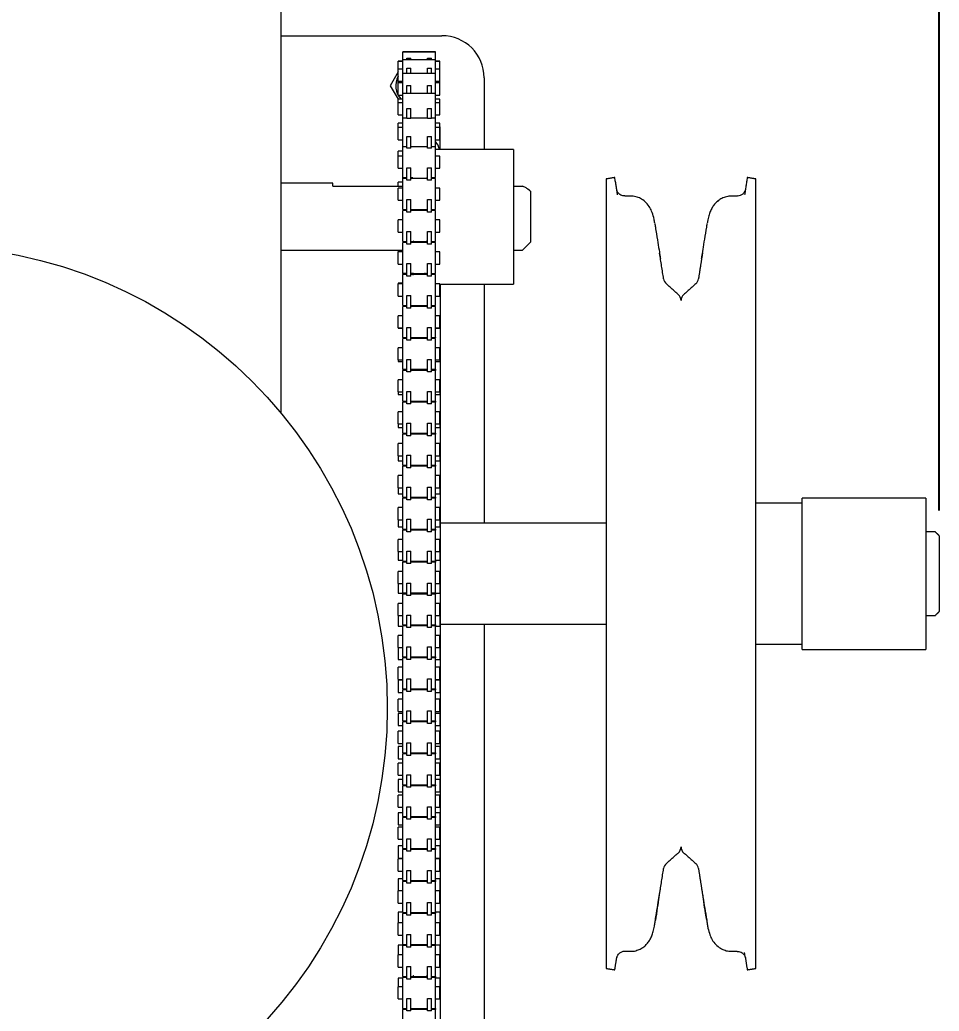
# Model space of a CAD drawing. Header units: inches. Extents: x 0.5 to 23.9, y 7.6 to 18.3.
# Drawn here: x 8.048 to 10.327, y 10.667 to 13.124 of the extents above; entities that cross this region are included whole.
import ezdxf

# ---------------------------------------------------------------- set-up
doc = ezdxf.new("R2010")
doc.units = ezdxf.units.IN
doc.header["$MEASUREMENT"] = 0
doc.header["$PDSIZE"] = -1
doc.layers.add('DIM', color=1, linetype='Continuous')
doc.styles.add('SLDTEXTSTYLE0', font='ARIAL.TTF', dxfattribs={"width": 0.7})
doc.dimstyles.new('SLDDIMSTYLE0', dxfattribs={"dimtxt": 0.15, "dimasz": 0.15, "dimexe": 0, "dimexo": 0.0625, "dimgap": 0.0375, "dimtad": 0, "dimtih": 1, "dimtoh": 1, "dimdec": 3, "dimlfac": 3, "dimrnd": 1e-09, "dimzin": 12, "dimdsep": 46, "dimtxsty": 'SLDTEXTSTYLE0', "dimsah": 1, "dimcen": 0.09, "dimadec": 0, "dimazin": 0, "dimtfac": 1, "dimtdec": 3, "dimtofl": 0, "dimtmove": 0, "dimatfit": 3, "dimfxl": 0, "dimtolj": 1, "dimtzin": 12, "dimarcsym": 0})

# ---------------------------------------------------------------- blocks, each defined once
blk = doc.blocks.new('*D9')
at = {"layer": 'DEFPOINTS', "color": 0}
for p in [(4.5999, 17.949), (4.5999, 17.074), (10.3271, 11.8457)]:
    blk.add_point(p, dxfattribs=at)
at = {"layer": 'DIM', "color": 0, "lineweight": -2}
for p, q in [((4.5999, 17.1365), (4.5999, 17.949)), ((4.7499, 17.949), (7.0151, 17.949)), ((10.1771, 17.949), (7.9119, 17.949)), ((10.3271, 11.9082), (10.3271, 17.949))]:
    blk.add_line(p, q, dxfattribs=at)
at = {"layer": 'DIM', "color": 0}
for points in [[(4.7499, 17.974), (4.7499, 17.924), (4.5999, 17.949)], [(10.1771, 17.974), (10.1771, 17.924), (10.3271, 17.949)]]:
    blk.add_solid(points, dxfattribs=at)
at = {"layer": 'DIM', "color": 0, "insert": (7.4635, 18.1529), "char_height": 0.15, "attachment_point": 2, "style": 'SLDTEXTSTYLE0'}
blk.add_mtext('\\A1;17 3/16\\PSIDE ROOM', dxfattribs=at)

msp = doc.modelspace()

# ---------------------------------------------------------------- linework, layer by layer
at = {"color": 7, "linetype": 'Continuous', "lineweight": 15}
for p, q in [((8.695325, 12.149501), (8.695325, 13.197777)), ((8.695325, 13.084983), (9.094202, 13.084983)), ((8.986158, 13.020607), (8.986158, 13.021981)), ((8.996991, 13.043857), (8.996991, 13.045231)), ((8.996991, 13.025508), (8.996991, 13.043857)), ((8.996991, 12.99044), (8.996991, 13.025508)), ((9.006992, 13.02942), (9.016991, 13.02942)), ((9.006992, 13.025508), (9.006992, 13.02942)), ((9.016991, 13.025508), (9.016991, 13.02942)), ((9.058658, 13.02942), (9.068658, 13.02942)), ((9.058658, 13.025508), (9.058658, 13.02942)), ((9.068658, 13.025508), (9.068658, 13.02942)), ((9.078658, 13.043857), (9.078658, 13.045231)), ((9.078658, 13.025508), (9.078658, 13.043857)), ((9.078658, 12.99044), (9.078658, 13.025508)), ((9.089492, 13.020607), (9.089492, 13.021981)), ((8.986158, 13.002258), (8.986158, 13.020607)), ((8.986158, 12.972091), (8.986158, 13.002258)), ((9.006992, 13.004133), (9.016991, 13.004133)), ((9.006992, 12.990114), (9.006992, 13.004133)), ((9.016991, 12.990114), (9.016991, 13.004133)), ((9.058658, 13.004133), (9.068658, 13.004133)), ((9.058658, 12.990114), (9.058658, 13.004133)), ((9.068658, 12.990114), (9.068658, 13.004133)), ((9.089492, 13.002258), (9.089492, 13.020607)), ((9.089492, 12.972091), (9.089492, 13.002258)), ((8.986158, 12.994995), (8.966358, 12.960699)), ((8.986158, 12.967778), (8.986158, 12.972091)), ((8.996991, 12.942002), (8.996991, 12.991028)), ((9.078658, 12.942002), (9.078658, 12.991028)), ((9.089492, 12.967778), (9.089492, 12.972091)), ((9.199186, 12.980731), (9.199186, 12.80291)), ((8.966358, 12.960699), (8.98541, 12.927699)), ((8.986158, 12.937611), (8.986158, 12.967778)), ((9.006992, 12.961936), (9.016991, 12.961936)), ((9.006992, 12.942002), (9.006992, 12.961936)), ((9.016991, 12.942002), (9.016991, 12.961936)), ((9.058658, 12.961936), (9.068658, 12.961936)), ((9.058658, 12.942002), (9.058658, 12.961936)), ((9.068658, 12.942002), (9.068658, 12.961936)), ((9.089492, 12.937611), (9.089492, 12.967778)), ((8.986158, 12.918752), (8.986158, 12.92751)), ((8.996991, 12.880684), (8.996991, 12.942002)), ((9.078658, 12.880684), (9.078658, 12.942002)), ((9.089492, 12.918752), (9.089492, 12.92751)), ((8.986158, 12.888585), (8.986158, 12.918752)), ((9.006992, 12.904767), (9.016991, 12.904767)), ((9.006992, 12.879835), (9.006992, 12.904767)), ((9.016991, 12.879835), (9.016991, 12.904767)), ((9.058658, 12.904767), (9.068658, 12.904767)), ((9.058658, 12.879835), (9.058658, 12.904767)), ((9.068658, 12.879835), (9.068658, 12.904767)), ((9.089492, 12.888585), (9.089492, 12.918752)), ((8.996991, 12.809892), (8.996991, 12.880684)), ((9.016991, 12.879835), (9.006992, 12.879835)), ((9.068658, 12.879835), (9.058658, 12.879835)), ((9.078658, 12.809892), (9.078658, 12.880684)), ((8.986158, 12.857434), (8.986158, 12.867986)), ((8.986158, 12.827267), (8.986158, 12.857434)), ((9.089492, 12.857434), (9.089492, 12.867986)), ((9.089492, 12.827267), (9.089492, 12.857434)), ((9.089736, 12.80291), (9.089736, 12.859033)), ((9.006992, 12.835256), (9.016991, 12.835256)), ((9.006992, 12.806472), (9.006992, 12.835256)), ((9.016991, 12.806472), (9.016991, 12.835256)), ((9.058658, 12.835256), (9.068658, 12.835256)), ((9.058658, 12.806472), (9.058658, 12.835256)), ((9.068658, 12.806472), (9.068658, 12.835256)), ((8.996991, 12.733225), (8.996991, 12.809892)), ((9.016991, 12.806472), (9.006992, 12.806472)), ((9.068658, 12.806472), (9.058658, 12.806472)), ((9.078658, 12.733225), (9.078658, 12.809892)), ((9.271991, 12.80291), (9.271991, 12.469577)), ((8.986158, 12.786642), (8.986158, 12.798504)), ((8.986158, 12.756475), (8.986158, 12.786642)), ((9.089492, 12.756475), (9.089492, 12.786642)), ((9.006992, 12.757807), (9.016991, 12.757807)), ((9.006992, 12.72673), (9.006992, 12.757807)), ((9.016991, 12.72673), (9.016991, 12.757807)), ((9.058658, 12.757807), (9.068658, 12.757807)), ((9.058658, 12.72673), (9.058658, 12.757807)), ((9.068658, 12.72673), (9.068658, 12.757807)), ((8.996991, 12.730709), (8.996991, 12.733225)), ((8.996991, 12.654042), (8.996991, 12.730709)), ((9.016991, 12.72673), (9.006992, 12.72673)), ((9.068658, 12.72673), (9.058658, 12.72673)), ((9.078658, 12.654042), (9.078658, 12.730709)), ((9.501502, 12.729977), (9.501502, 10.83635)), ((9.872636, 10.773422), (9.872636, 12.729977)), ((8.823658, 12.711738), (8.823658, 12.71941)), ((8.823658, 12.711738), (8.996991, 12.711738)), ((8.986158, 12.711738), (8.986158, 12.722257)), ((8.986158, 12.677292), (8.986158, 12.707459)), ((9.089492, 12.677292), (9.089492, 12.707459)), ((9.271991, 12.711738), (9.293658, 12.711738)), ((9.006992, 12.678624), (9.016991, 12.678624)), ((9.006992, 12.647547), (9.006992, 12.678624)), ((9.016991, 12.647547), (9.016991, 12.678624)), ((9.058658, 12.678624), (9.068658, 12.678624)), ((9.058658, 12.647547), (9.058658, 12.678624)), ((9.068658, 12.647547), (9.068658, 12.678624)), ((9.313658, 12.69941), (9.313658, 12.649899)), ((8.986158, 12.59811), (8.986158, 12.628276)), ((8.996991, 12.57486), (8.996991, 12.651526)), ((9.016991, 12.647547), (9.006992, 12.647547)), ((9.068658, 12.647547), (9.058658, 12.647547)), ((9.078658, 12.57486), (9.078658, 12.651526)), ((9.089492, 12.59811), (9.089492, 12.628276)), ((9.313658, 12.649899), (9.313658, 12.573077)), ((9.006992, 12.599442), (9.016991, 12.599442)), ((9.006992, 12.568365), (9.006992, 12.599442)), ((9.016991, 12.568365), (9.016991, 12.599442)), ((9.058658, 12.599442), (9.068658, 12.599442)), ((9.058658, 12.568365), (9.058658, 12.599442)), ((9.068658, 12.568365), (9.068658, 12.599442)), ((8.996991, 12.495677), (8.996991, 12.572344)), ((9.016991, 12.568365), (9.006992, 12.568365)), ((9.021908, 12.57486), (9.021908, 12.572344)), ((9.068658, 12.568365), (9.058658, 12.568365)), ((9.078658, 12.495677), (9.078658, 12.572344)), ((8.986158, 12.553077), (8.986158, 12.549094)), ((8.986158, 12.518927), (8.986158, 12.549094)), ((9.089492, 12.518927), (9.089492, 12.549094)), ((9.006992, 12.520259), (9.016991, 12.520259)), ((9.006992, 12.489182), (9.006992, 12.520259)), ((9.016991, 12.489182), (9.016991, 12.520259)), ((9.058658, 12.520259), (9.068658, 12.520259)), ((9.058658, 12.489182), (9.058658, 12.520259)), ((9.068658, 12.489182), (9.068658, 12.520259)), ((8.996991, 12.495296), (8.996991, 12.493161)), ((8.996991, 12.416494), (8.996991, 12.493161)), ((9.016991, 12.489182), (9.006992, 12.489182)), ((9.021908, 12.495296), (9.021908, 12.491203)), ((9.068658, 12.489182), (9.058658, 12.489182)), ((9.078658, 12.416494), (9.078658, 12.493161)), ((8.986158, 12.472046), (8.986158, 12.469911)), ((8.986158, 12.439744), (8.986158, 12.469911)), ((9.089492, 12.439744), (9.089492, 12.469911)), ((9.089736, 12.469577), (9.089736, 10.594699)), ((9.199186, 12.469577), (9.199186, 11.876533)), ((9.006992, 12.441077), (9.016991, 12.441077)), ((9.006992, 12.409999), (9.006992, 12.441077)), ((9.016991, 12.409999), (9.016991, 12.441077)), ((9.058658, 12.441077), (9.068658, 12.441077)), ((9.058658, 12.409999), (9.058658, 12.441077)), ((9.068658, 12.409999), (9.068658, 12.441077)), ((8.996991, 12.337312), (8.996991, 12.413978)), ((9.016991, 12.409999), (9.006992, 12.409999)), ((9.021908, 12.416494), (9.021908, 12.413978)), ((9.068658, 12.409999), (9.058658, 12.409999)), ((9.078658, 12.337312), (9.078658, 12.413978)), ((8.986158, 12.360562), (8.986158, 12.390728)), ((9.089492, 12.360562), (9.089492, 12.390728)), ((8.986158, 12.360562), (8.986158, 12.359832)), ((9.006992, 12.361894), (9.016991, 12.361894)), ((9.006992, 12.330817), (9.006992, 12.361894)), ((9.016991, 12.330817), (9.016991, 12.361894)), ((9.058658, 12.361894), (9.068658, 12.361894)), ((9.058658, 12.330817), (9.058658, 12.361894)), ((9.068658, 12.330817), (9.068658, 12.361894)), ((9.089492, 12.360562), (9.089492, 12.359832)), ((8.996991, 12.337312), (8.996991, 12.336582)), ((8.996991, 12.258129), (8.996991, 12.334796)), ((9.021908, 12.336582), (9.021908, 12.334796)), ((9.078658, 12.337312), (9.078658, 12.336582)), ((9.078658, 12.258129), (9.078658, 12.334796)), ((8.986158, 12.281379), (8.986158, 12.311546)), ((9.016991, 12.330817), (9.006992, 12.330817)), ((9.068658, 12.330817), (9.058658, 12.330817)), ((9.089492, 12.281379), (9.089492, 12.311546)), ((8.986158, 12.281379), (8.986158, 12.277784)), ((9.006992, 12.282711), (9.016991, 12.282711)), ((9.006992, 12.251634), (9.006992, 12.282711)), ((9.016991, 12.251634), (9.016991, 12.282711)), ((9.058658, 12.282711), (9.068658, 12.282711)), ((9.058658, 12.251634), (9.058658, 12.282711)), ((9.068658, 12.251634), (9.068658, 12.282711)), ((9.089492, 12.281379), (9.089492, 12.277784)), ((8.996991, 12.258129), (8.996991, 12.255613)), ((8.996991, 12.178946), (8.996991, 12.255613)), ((9.016991, 12.251634), (9.006992, 12.251634)), ((9.068658, 12.251634), (9.058658, 12.251634)), ((9.078658, 12.258129), (9.078658, 12.255613)), ((9.078658, 12.178946), (9.078658, 12.255613)), ((8.986158, 12.202197), (8.986158, 12.232363)), ((9.089492, 12.202197), (9.089492, 12.232363)), ((8.986158, 12.202197), (8.986158, 12.195736)), ((9.006992, 12.203529), (9.016991, 12.203529)), ((9.006992, 12.172452), (9.006992, 12.203529)), ((9.016991, 12.172452), (9.016991, 12.203529)), ((9.058658, 12.203529), (9.068658, 12.203529)), ((9.058658, 12.172452), (9.058658, 12.203529)), ((9.068658, 12.172452), (9.068658, 12.203529)), ((9.089492, 12.202197), (9.089492, 12.195736)), ((8.996991, 12.178946), (8.996991, 12.176431)), ((8.996991, 12.099764), (8.996991, 12.176431)), ((9.016991, 12.172452), (9.006992, 12.172452)), ((9.068658, 12.172452), (9.058658, 12.172452)), ((9.078658, 12.178946), (9.078658, 12.176431)), ((9.078658, 12.099764), (9.078658, 12.176431)), ((8.986158, 12.123014), (8.986158, 12.15318)), ((9.089492, 12.123014), (9.089492, 12.15318)), ((8.986158, 12.123014), (8.986158, 12.113688)), ((9.006992, 12.124346), (9.016991, 12.124346)), ((9.006992, 12.093269), (9.006992, 12.124346)), ((9.016991, 12.093269), (9.016991, 12.124346)), ((9.058658, 12.124346), (9.068658, 12.124346)), ((9.058658, 12.093269), (9.058658, 12.124346)), ((9.068658, 12.093269), (9.068658, 12.124346)), ((9.089492, 12.123014), (9.089492, 12.113688)), ((8.996991, 12.099764), (8.996991, 12.097248)), ((8.996991, 12.020581), (8.996991, 12.097248)), ((9.016991, 12.093269), (9.006992, 12.093269)), ((9.068658, 12.093269), (9.058658, 12.093269)), ((9.078658, 12.099764), (9.078658, 12.097248)), ((9.078658, 12.020581), (9.078658, 12.097248)), ((8.986158, 12.043831), (8.986158, 12.073998)), ((9.089492, 12.043831), (9.089492, 12.073998)), ((8.986158, 12.043831), (8.986158, 12.031641)), ((9.006992, 12.045163), (9.016991, 12.045163)), ((9.006992, 12.014086), (9.006992, 12.045163)), ((9.016991, 12.014086), (9.016991, 12.045163)), ((9.058658, 12.045163), (9.068658, 12.045163)), ((9.058658, 12.014086), (9.058658, 12.045163)), ((9.068658, 12.014086), (9.068658, 12.045163)), ((9.089492, 12.043831), (9.089492, 12.031641)), ((8.996991, 12.020581), (8.996991, 12.018065)), ((8.996991, 11.941399), (8.996991, 12.018065)), ((9.016991, 12.014086), (9.006992, 12.014086)), ((9.068658, 12.014086), (9.058658, 12.014086)), ((9.078658, 12.020581), (9.078658, 12.018065)), ((9.078658, 11.941399), (9.078658, 12.018065)), ((8.986158, 11.964649), (8.986158, 11.994815)), ((9.089492, 11.964649), (9.089492, 11.994815)), ((8.986158, 11.964649), (8.986158, 11.949593)), ((9.006992, 11.965981), (9.016991, 11.965981)), ((9.006992, 11.934904), (9.006992, 11.965981)), ((9.016991, 11.934904), (9.016991, 11.965981)), ((9.058658, 11.965981), (9.068658, 11.965981)), ((9.058658, 11.934904), (9.058658, 11.965981)), ((9.068658, 11.934904), (9.068658, 11.965981)), ((9.089492, 11.964649), (9.089492, 11.949593)), ((8.996991, 11.941399), (8.996991, 11.938883)), ((9.078658, 11.941399), (9.078658, 11.938883)), ((8.986158, 11.885466), (8.986158, 11.915633)), ((8.996991, 11.862216), (8.996991, 11.938883)), ((9.016991, 11.934904), (9.006992, 11.934904)), ((9.068658, 11.934904), (9.058658, 11.934904)), ((9.078658, 11.862216), (9.078658, 11.938883)), ((9.089492, 11.885466), (9.089492, 11.915633)), ((9.987736, 11.564199), (9.987736, 11.939199)), ((10.293735, 11.939199), (10.293735, 11.564199)), ((8.986158, 11.885466), (8.986158, 11.867545)), ((9.006992, 11.886798), (9.016991, 11.886798)), ((9.006992, 11.855721), (9.006992, 11.886798)), ((9.016991, 11.855721), (9.016991, 11.886798)), ((9.058658, 11.886798), (9.068658, 11.886798)), ((9.058658, 11.855721), (9.058658, 11.886798)), ((9.068658, 11.855721), (9.068658, 11.886798)), ((9.089492, 11.885466), (9.089492, 11.867545)), ((8.996991, 11.862216), (8.996991, 11.8597)), ((8.996991, 11.783033), (8.996991, 11.8597)), ((9.016991, 11.855721), (9.006992, 11.855721)), ((9.068658, 11.855721), (9.058658, 11.855721)), ((9.078658, 11.862216), (9.078658, 11.8597)), ((9.078658, 11.783033), (9.078658, 11.8597)), ((10.327069, 11.845699), (10.327069, 11.657699)), ((8.986158, 11.806283), (8.986158, 11.83645)), ((9.089492, 11.806283), (9.089492, 11.83645)), ((8.986158, 11.806283), (8.986158, 11.785497)), ((9.006992, 11.807616), (9.016991, 11.807616)), ((9.006992, 11.776538), (9.006992, 11.807616)), ((9.016991, 11.776538), (9.016991, 11.807616)), ((9.058658, 11.807616), (9.068658, 11.807616)), ((9.058658, 11.776538), (9.058658, 11.807616)), ((9.068658, 11.776538), (9.068658, 11.807616)), ((9.089492, 11.806283), (9.089492, 11.785497)), ((8.996991, 11.783033), (8.996991, 11.780517)), ((8.996991, 11.703851), (8.996991, 11.780517)), ((9.016991, 11.776538), (9.006992, 11.776538)), ((9.068658, 11.776538), (9.058658, 11.776538)), ((9.078658, 11.783033), (9.078658, 11.780517)), ((9.078658, 11.703851), (9.078658, 11.780517)), ((8.986158, 11.727101), (8.986158, 11.757267)), ((9.089492, 11.727101), (9.089492, 11.757267)), ((8.986158, 11.727101), (8.986158, 11.703449)), ((9.006992, 11.728433), (9.016991, 11.728433)), ((9.006992, 11.697356), (9.006992, 11.728433)), ((9.016991, 11.697356), (9.016991, 11.728433)), ((9.058658, 11.728433), (9.068658, 11.728433)), ((9.058658, 11.697356), (9.058658, 11.728433)), ((9.068658, 11.697356), (9.068658, 11.728433)), ((9.089492, 11.727101), (9.089492, 11.703449)), ((8.996991, 11.703449), (8.996991, 11.701335)), ((8.996991, 11.624668), (8.996991, 11.701335)), ((9.016991, 11.697356), (9.006992, 11.697356)), ((9.068658, 11.697356), (9.058658, 11.697356)), ((9.078658, 11.703449), (9.078658, 11.701335)), ((9.078658, 11.624668), (9.078658, 11.701335)), ((8.986158, 11.647918), (8.986158, 11.678085)), ((9.089492, 11.647918), (9.089492, 11.678085)), ((8.986158, 11.647918), (8.986158, 11.641204)), ((9.006992, 11.64925), (9.016991, 11.64925)), ((9.006992, 11.618173), (9.006992, 11.64925)), ((9.016991, 11.618173), (9.016991, 11.64925)), ((9.058658, 11.64925), (9.068658, 11.64925)), ((9.058658, 11.618173), (9.058658, 11.64925)), ((9.068658, 11.618173), (9.068658, 11.64925)), ((9.089492, 11.647918), (9.089492, 11.641204)), ((8.986158, 11.641204), (8.986158, 11.621402)), ((8.996991, 11.624668), (8.996991, 11.622152)), ((8.996991, 11.545485), (8.996991, 11.622152)), ((9.078658, 11.624668), (9.078658, 11.622152)), ((9.078658, 11.545485), (9.078658, 11.622152)), ((9.089492, 11.641204), (9.089492, 11.621402)), ((9.199186, 11.626866), (9.199186, 10.594699)), ((8.986158, 11.568735), (8.986158, 11.598902)), ((9.016991, 11.618173), (9.006992, 11.618173)), ((9.068658, 11.618173), (9.058658, 11.618173)), ((9.089492, 11.568735), (9.089492, 11.598902)), ((8.986158, 11.568735), (8.986158, 11.559156)), ((8.986158, 11.559156), (8.986158, 11.539354)), ((9.006992, 11.570068), (9.016991, 11.570068)), ((9.006992, 11.53899), (9.006992, 11.570068)), ((9.016991, 11.53899), (9.016991, 11.570068)), ((9.058658, 11.570068), (9.068658, 11.570068)), ((9.058658, 11.53899), (9.058658, 11.570068)), ((9.068658, 11.53899), (9.068658, 11.570068)), ((9.089492, 11.568735), (9.089492, 11.559156)), ((9.089492, 11.559156), (9.089492, 11.539354)), ((8.996991, 11.545485), (8.996991, 11.54297)), ((8.996991, 11.466303), (8.996991, 11.54297)), ((9.016991, 11.53899), (9.006992, 11.53899)), ((9.068658, 11.53899), (9.058658, 11.53899)), ((9.078658, 11.545485), (9.078658, 11.54297)), ((9.078658, 11.466303), (9.078658, 11.54297)), ((8.986158, 11.489553), (8.986158, 11.519719)), ((9.089492, 11.489553), (9.089492, 11.519719)), ((8.986158, 11.487473), (8.986158, 11.477109)), ((8.986158, 11.477109), (8.986158, 11.457306)), ((9.006992, 11.490885), (9.016991, 11.490885)), ((9.006992, 11.459808), (9.006992, 11.490885)), ((9.016991, 11.459808), (9.016991, 11.490885)), ((9.058658, 11.490885), (9.068658, 11.490885)), ((9.058658, 11.459808), (9.058658, 11.490885)), ((9.068658, 11.459808), (9.068658, 11.490885)), ((9.089492, 11.487473), (9.089492, 11.477109)), ((9.089492, 11.477109), (9.089492, 11.457306)), ((8.996991, 11.466303), (8.996991, 11.463787)), ((8.996991, 11.38712), (8.996991, 11.463787)), ((9.016991, 11.459808), (9.006992, 11.459808)), ((9.068658, 11.459808), (9.058658, 11.459808)), ((9.078658, 11.466303), (9.078658, 11.463787)), ((9.078658, 11.38712), (9.078658, 11.463787)), ((8.986158, 11.41037), (8.986158, 11.440537)), ((9.089492, 11.41037), (9.089492, 11.440537)), ((8.986158, 11.405425), (8.986158, 11.395061)), ((9.006992, 11.411702), (9.016991, 11.411702)), ((9.006992, 11.380625), (9.006992, 11.411702)), ((9.016991, 11.380625), (9.016991, 11.411702)), ((9.058658, 11.411702), (9.068658, 11.411702)), ((9.058658, 11.380625), (9.058658, 11.411702)), ((9.068658, 11.380625), (9.068658, 11.411702)), ((9.089492, 11.405425), (9.089492, 11.395061)), ((8.986158, 11.395061), (8.986158, 11.375258)), ((8.996991, 11.38712), (8.996991, 11.384604)), ((8.996991, 11.307938), (8.996991, 11.384604)), ((9.016991, 11.380625), (9.006992, 11.380625)), ((9.068658, 11.380625), (9.058658, 11.380625)), ((9.078658, 11.38712), (9.078658, 11.384604)), ((9.078658, 11.307938), (9.078658, 11.384604)), ((9.089492, 11.395061), (9.089492, 11.375258)), ((8.986158, 11.331187), (8.986158, 11.361354)), ((9.089492, 11.331187), (9.089492, 11.361354)), ((9.006992, 11.33252), (9.016991, 11.33252)), ((9.006992, 11.301443), (9.006992, 11.33252)), ((9.016991, 11.301443), (9.016991, 11.33252)), ((9.058658, 11.33252), (9.068658, 11.33252)), ((9.058658, 11.301443), (9.058658, 11.33252)), ((9.068658, 11.301443), (9.068658, 11.33252)), ((8.986158, 11.323377), (8.986158, 11.313013)), ((8.986158, 11.313013), (8.986158, 11.29321)), ((8.996991, 11.307938), (8.996991, 11.305422)), ((8.996991, 11.228755), (8.996991, 11.305422)), ((9.016991, 11.301443), (9.006992, 11.301443)), ((9.068658, 11.301443), (9.058658, 11.301443)), ((9.078658, 11.307938), (9.078658, 11.305422)), ((9.078658, 11.228755), (9.078658, 11.305422)), ((9.089492, 11.323377), (9.089492, 11.313013)), ((9.089492, 11.313013), (9.089492, 11.29321)), ((8.986158, 11.252005), (8.986158, 11.282171)), ((9.089492, 11.252005), (9.089492, 11.282171)), ((9.006992, 11.253337), (9.016991, 11.253337)), ((9.006992, 11.22226), (9.006992, 11.253337)), ((9.016991, 11.22226), (9.016991, 11.253337)), ((9.058658, 11.253337), (9.068658, 11.253337)), ((9.058658, 11.22226), (9.058658, 11.253337)), ((9.068658, 11.22226), (9.068658, 11.253337)), ((8.986158, 11.241329), (8.986158, 11.230965)), ((8.986158, 11.230965), (8.986158, 11.211163)), ((8.996991, 11.228755), (8.996991, 11.226239)), ((9.078658, 11.228755), (9.078658, 11.226239)), ((9.089492, 11.241329), (9.089492, 11.230965)), ((9.089492, 11.230965), (9.089492, 11.211163)), ((8.996991, 11.149572), (8.996991, 11.226239)), ((9.016991, 11.22226), (9.006992, 11.22226)), ((9.068658, 11.22226), (9.058658, 11.22226)), ((9.078658, 11.149572), (9.078658, 11.226239)), ((8.986158, 11.172822), (8.986158, 11.202989)), ((9.089492, 11.172822), (9.089492, 11.202989)), ((8.986158, 11.159282), (8.986158, 11.148918)), ((9.006992, 11.174154), (9.016991, 11.174154)), ((9.006992, 11.143077), (9.006992, 11.174154)), ((9.016991, 11.143077), (9.016991, 11.174154)), ((9.058658, 11.174154), (9.068658, 11.174154)), ((9.058658, 11.143077), (9.058658, 11.174154)), ((9.068658, 11.143077), (9.068658, 11.174154)), ((9.089492, 11.159282), (9.089492, 11.148918)), ((8.986158, 11.148918), (8.986158, 11.129115)), ((8.996991, 11.149572), (8.996991, 11.147056)), ((8.996991, 11.07039), (8.996991, 11.147056)), ((9.016991, 11.143077), (9.006992, 11.143077)), ((9.068658, 11.143077), (9.058658, 11.143077)), ((9.078658, 11.149572), (9.078658, 11.147056)), ((9.078658, 11.07039), (9.078658, 11.147056)), ((9.089492, 11.148918), (9.089492, 11.129115)), ((8.986158, 11.09364), (8.986158, 11.123806)), ((9.089492, 11.09364), (9.089492, 11.123806)), ((9.006992, 11.094972), (9.016991, 11.094972)), ((9.006992, 11.063895), (9.006992, 11.094972)), ((9.016991, 11.063895), (9.016991, 11.094972)), ((9.058658, 11.094972), (9.068658, 11.094972)), ((9.058658, 11.063895), (9.058658, 11.094972)), ((9.068658, 11.063895), (9.068658, 11.094972)), ((8.986158, 11.077234), (8.986158, 11.06687)), ((8.986158, 11.06687), (8.986158, 11.047067)), ((8.996991, 11.07039), (8.996991, 11.067874)), ((8.996991, 10.991207), (8.996991, 11.067874)), ((9.016991, 11.063895), (9.006992, 11.063895)), ((9.068658, 11.063895), (9.058658, 11.063895)), ((9.078658, 11.07039), (9.078658, 11.067874)), ((9.078658, 10.991207), (9.078658, 11.067874)), ((9.089492, 11.077234), (9.089492, 11.06687)), ((9.089492, 11.06687), (9.089492, 11.047067)), ((8.986158, 11.014457), (8.986158, 11.044624)), ((9.089492, 11.014457), (9.089492, 11.044624)), ((9.006992, 11.015789), (9.016991, 11.015789)), ((9.006992, 10.984712), (9.006992, 11.015789)), ((9.016991, 10.984712), (9.016991, 11.015789)), ((9.058658, 11.015789), (9.068658, 11.015789)), ((9.058658, 10.984712), (9.058658, 11.015789)), ((9.068658, 10.984712), (9.068658, 11.015789)), ((8.986158, 10.995186), (8.986158, 10.984822)), ((8.986158, 10.984822), (8.986158, 10.965441)), ((8.996991, 10.991207), (8.996991, 10.988691)), ((8.996991, 10.912024), (8.996991, 10.988691)), ((9.016991, 10.984712), (9.006992, 10.984712)), ((9.068658, 10.984712), (9.058658, 10.984712)), ((9.078658, 10.991207), (9.078658, 10.988691)), ((9.078658, 10.912024), (9.078658, 10.988691)), ((9.089492, 10.995186), (9.089492, 10.984822)), ((9.089492, 10.984822), (9.089492, 10.965441)), ((8.986158, 10.935274), (8.986158, 10.965441)), ((9.089492, 10.935274), (9.089492, 10.965441)), ((9.006992, 10.936606), (9.016991, 10.936606)), ((9.006992, 10.905529), (9.006992, 10.936606)), ((9.016991, 10.905529), (9.016991, 10.936606)), ((9.058658, 10.936606), (9.068658, 10.936606)), ((9.058658, 10.905529), (9.058658, 10.936606)), ((9.068658, 10.905529), (9.068658, 10.936606)), ((8.986158, 10.913138), (8.986158, 10.902774)), ((8.996991, 10.912024), (8.996991, 10.910049)), ((8.996991, 10.832842), (8.996991, 10.909508)), ((9.078658, 10.912024), (9.078658, 10.910049)), ((9.078658, 10.832842), (9.078658, 10.909508)), ((9.089492, 10.913138), (9.089492, 10.902774)), ((8.986158, 10.902774), (8.986158, 10.886258)), ((8.986158, 10.856092), (8.986158, 10.886258)), ((9.016991, 10.905529), (9.006992, 10.905529)), ((9.068658, 10.905529), (9.058658, 10.905529)), ((9.089492, 10.902774), (9.089492, 10.886258)), ((9.089492, 10.856092), (9.089492, 10.886258)), ((9.006992, 10.857424), (9.016991, 10.857424)), ((9.006992, 10.826347), (9.006992, 10.857424)), ((9.016991, 10.826347), (9.016991, 10.857424)), ((9.058658, 10.857424), (9.068658, 10.857424)), ((9.058658, 10.826347), (9.058658, 10.857424)), ((9.068658, 10.826347), (9.068658, 10.857424)), ((9.501502, 10.83635), (9.501502, 10.773422)), ((8.986158, 10.83109), (8.986158, 10.820726)), ((8.986158, 10.820726), (8.986158, 10.807076)), ((8.996991, 10.832842), (8.996991, 10.830326)), ((8.996991, 10.753659), (8.996991, 10.830326)), ((9.016991, 10.826347), (9.006992, 10.826347)), ((9.032241, 10.830875), (9.032241, 10.830849)), ((9.048325, 10.830849), (9.032241, 10.830849)), ((9.048325, 10.830875), (9.048325, 10.830849)), ((9.068658, 10.826347), (9.058658, 10.826347)), ((9.078658, 10.832842), (9.078658, 10.830326)), ((9.078658, 10.753659), (9.078658, 10.830326)), ((9.089492, 10.83109), (9.089492, 10.820726)), ((9.089492, 10.820726), (9.089492, 10.807076)), ((8.986158, 10.776909), (8.986158, 10.807076)), ((9.089492, 10.776909), (9.089492, 10.807076)), ((9.006992, 10.778241), (9.016991, 10.778241)), ((9.006992, 10.747164), (9.006992, 10.778241)), ((9.016991, 10.747164), (9.016991, 10.778241)), ((9.058658, 10.778241), (9.068658, 10.778241)), ((9.058658, 10.747164), (9.058658, 10.778241)), ((9.068658, 10.747164), (9.068658, 10.778241)), ((8.986158, 10.749043), (8.986158, 10.738679)), ((8.986158, 10.738679), (8.986158, 10.727893)), ((8.996991, 10.753659), (8.996991, 10.751143)), ((8.996991, 10.674476), (8.996991, 10.751143)), ((9.016991, 10.747164), (9.006992, 10.747164)), ((9.021908, 10.753071), (9.021908, 10.751143)), ((9.068658, 10.747164), (9.058658, 10.747164)), ((9.078658, 10.753659), (9.078658, 10.751143)), ((9.078658, 10.674476), (9.078658, 10.751143)), ((9.089492, 10.749043), (9.089492, 10.738679)), ((9.089492, 10.738679), (9.089492, 10.727893)), ((8.986158, 10.697726), (8.986158, 10.727893)), ((9.089492, 10.697726), (9.089492, 10.727893)), ((9.006992, 10.699058), (9.016991, 10.699058)), ((9.006992, 10.667982), (9.006992, 10.699058)), ((9.016991, 10.667982), (9.016991, 10.699058)), ((9.058658, 10.699058), (9.068658, 10.699058)), ((9.058658, 10.667982), (9.058658, 10.699058)), ((9.068658, 10.667982), (9.068658, 10.699058)), ((8.996991, 10.674476), (8.996991, 10.67196)), ((8.996991, 10.595294), (8.996991, 10.67196)), ((9.016991, 10.667982), (9.006992, 10.667982)), ((9.021908, 10.674476), (9.021908, 10.67196)), ((9.068658, 10.667982), (9.058658, 10.667982)), ((9.078658, 10.674476), (9.078658, 10.67196)), ((9.078658, 10.595294), (9.078658, 10.67196))]:
    msp.add_line(p, q, dxfattribs=at)
msp.add_circle((7.813069, 11.418366), 1.145833, dxfattribs=at)
for centre, radius, start, end in [((9.094202, 12.979996), 0.104986, 0.400764, 90), ((9.026402, 12.960699), 0.046833, 149.238542, 225.12744), ((9.041402, 12.791699), 0.048333, 13.411694, 39.573121), ((9.6645, 12.485693), 0.020833, 189, 228.326349), ((9.709637, 12.485693), 0.020833, 311.673651, 351), ((9.666236, 12.428366), 0.020833, 0, 48.326349), ((9.707902, 12.428366), 0.020833, 131.673651, 180), ((9.666236, 11.075033), 0.020833, 311.673651, 0), ((9.707902, 11.075033), 0.020833, 180, 228.326349), ((9.6645, 11.017705), 0.020833, 131.673651, 171), ((9.709637, 11.017705), 0.020833, 9, 48.326349)]:
    msp.add_arc(centre, radius, start, end, dxfattribs=at)
for points in [[(8.996991, 13.021981), (8.986158, 13.021981)], [(9.078658, 13.045231), (8.996991, 13.045231)], [(9.078658, 13.043857), (8.996991, 13.043857)], [(9.078658, 13.025508), (8.996991, 13.025508)], [(9.089492, 13.021981), (9.078658, 13.021981)], [(8.996991, 13.020607), (8.986158, 13.020607)], [(8.996991, 13.002258), (8.986158, 13.002258)], [(9.089492, 13.020607), (9.078658, 13.020607)], [(9.089492, 13.002258), (9.078658, 13.002258)], [(8.986158, 12.972091), (8.996991, 12.972091)], [(9.078658, 12.991028), (8.996991, 12.991028)], [(9.078658, 12.972091), (9.089492, 12.972091)], [(8.996991, 12.967778), (8.986158, 12.967778)], [(9.089492, 12.967778), (9.078658, 12.967778)], [(8.986158, 12.937611), (8.996991, 12.937611)], [(8.996991, 12.92751), (8.986158, 12.92751)], [(9.078658, 12.942002), (8.996991, 12.942002)], [(9.078658, 12.937611), (9.089492, 12.937611)], [(9.089492, 12.92751), (9.078658, 12.92751)], [(8.996991, 12.918752), (8.986158, 12.918752)], [(9.089492, 12.918752), (9.078658, 12.918752)], [(8.986158, 12.888585), (8.996991, 12.888585)], [(9.006992, 12.880684), (8.996991, 12.880684)], [(9.058658, 12.880684), (9.016991, 12.880684)], [(9.078658, 12.880684), (9.068658, 12.880684)], [(9.078658, 12.888585), (9.089492, 12.888585)], [(8.996991, 12.867986), (8.986158, 12.867986)], [(8.996991, 12.857434), (8.986158, 12.857434)], [(9.089492, 12.867986), (9.078658, 12.867986)], [(9.089492, 12.857434), (9.078658, 12.857434)], [(8.986158, 12.827267), (8.996991, 12.827267)], [(9.078658, 12.827267), (9.089492, 12.827267)], [(9.006992, 12.809892), (8.996991, 12.809892)], [(9.058658, 12.809892), (9.016991, 12.809892)], [(9.078658, 12.809892), (9.068658, 12.809892)], [(9.271991, 12.80291), (9.078658, 12.80291)], [(8.996991, 12.798504), (8.986158, 12.798504)], [(8.996991, 12.786642), (8.986158, 12.786642)], [(9.089492, 12.786642), (9.078658, 12.786642)], [(8.986158, 12.756475), (8.996991, 12.756475)], [(9.078658, 12.756475), (9.089492, 12.756475)], [(8.996991, 12.733225), (9.006992, 12.733225)], [(9.006992, 12.730709), (8.996991, 12.730709)], [(9.016991, 12.733225), (9.022173, 12.733225)], [(9.058658, 12.730709), (9.016991, 12.730709)], [(9.022489, 12.732997), (9.02211, 12.731125)], [(9.058457, 12.731125), (9.058031, 12.733225)], [(9.058393, 12.733225), (9.058658, 12.733225)], [(9.068658, 12.733225), (9.078658, 12.733225)], [(9.078658, 12.730709), (9.068658, 12.730709)], [(9.522902, 12.733366), (9.501502, 12.729977)], [(9.529701, 12.690439), (9.522902, 12.733366)], [(9.851235, 12.733366), (9.844424, 12.69036)], [(9.872636, 12.729977), (9.851235, 12.733366)], [(8.823658, 12.71941), (8.695325, 12.71941)], [(8.996991, 12.722257), (8.986158, 12.722257)], [(8.996991, 12.707459), (8.986158, 12.707459)], [(9.089492, 12.707459), (9.078658, 12.707459)], [(9.313658, 12.69941), (9.309055, 12.704013)], [(8.986158, 12.677292), (8.996991, 12.677292)], [(9.078658, 12.677292), (9.089492, 12.677292)], [(9.562226, 12.687409), (9.547811, 12.687409)], [(9.826304, 12.687409), (9.811912, 12.687409)], [(8.996991, 12.654042), (9.006992, 12.654042)], [(9.016991, 12.654042), (9.058658, 12.654042)], [(9.022773, 12.654042), (9.02211, 12.651671)], [(9.058457, 12.651671), (9.057794, 12.654042)], [(9.068658, 12.654042), (9.078658, 12.654042)], [(8.996991, 12.628276), (8.986158, 12.628276)], [(9.006992, 12.651526), (8.996991, 12.651526)], [(9.058658, 12.651526), (9.016991, 12.651526)], [(9.078658, 12.651526), (9.068658, 12.651526)], [(9.089492, 12.628276), (9.078658, 12.628276)], [(9.621996, 12.619941), (9.623461, 12.610745)], [(9.750676, 12.610745), (9.752142, 12.619941)], [(8.986158, 12.59811), (8.996991, 12.59811)], [(9.078658, 12.59811), (9.089492, 12.59811)], [(8.996991, 12.57486), (9.006992, 12.57486)], [(9.006992, 12.572344), (8.996991, 12.572344)], [(9.016991, 12.57486), (9.058658, 12.57486)], [(9.058658, 12.572344), (9.016991, 12.572344)], [(9.024243, 12.57579), (9.02211, 12.571444)], [(9.058015, 12.572344), (9.056324, 12.57579)], [(9.068658, 12.57486), (9.078658, 12.57486)], [(9.078658, 12.572344), (9.068658, 12.572344)], [(9.293658, 12.553077), (9.313658, 12.573077)], [(8.695325, 12.553077), (8.996991, 12.553077)], [(8.996991, 12.549094), (8.986158, 12.549094)], [(9.089492, 12.549094), (9.078658, 12.549094)], [(9.271991, 12.553077), (9.293658, 12.553077)], [(9.643924, 12.482434), (9.633906, 12.54568)], [(9.740463, 12.54714), (9.730214, 12.482434)], [(8.986158, 12.518927), (8.996991, 12.518927)], [(9.078658, 12.518927), (9.089492, 12.518927)], [(8.996991, 12.495677), (9.006992, 12.495677)], [(9.006992, 12.495296), (8.996991, 12.495296)], [(9.006992, 12.493161), (8.996991, 12.493161)], [(9.016991, 12.495677), (9.058658, 12.495677)], [(9.021908, 12.495296), (9.016991, 12.495296)], [(9.058658, 12.493161), (9.016991, 12.493161)], [(9.02211, 12.494466), (9.022011, 12.493161)], [(9.024243, 12.495311), (9.023585, 12.49505)], [(9.025742, 12.494807), (9.024243, 12.495311)], [(9.0267, 12.494676), (9.053816, 12.494676)], [(9.054825, 12.494807), (9.050677, 12.495918)], [(9.056324, 12.495311), (9.054825, 12.494807)], [(9.056982, 12.49505), (9.056324, 12.495311)], [(9.068658, 12.495677), (9.078658, 12.495677)], [(9.078658, 12.493161), (9.068658, 12.493161)], [(8.996991, 12.472046), (8.986158, 12.472046)], [(8.996991, 12.469911), (8.986158, 12.469911)], [(9.089492, 12.469911), (9.078658, 12.469911)], [(9.089492, 12.469577), (9.271991, 12.469577)], [(9.680087, 12.443927), (9.650649, 12.470132)], [(9.723489, 12.470132), (9.69405, 12.443927)], [(8.986158, 12.439744), (8.996991, 12.439744)], [(9.078658, 12.439744), (9.089492, 12.439744)], [(8.996991, 12.416494), (9.006992, 12.416494)], [(9.006992, 12.413978), (8.996991, 12.413978)], [(9.016991, 12.416494), (9.058658, 12.416494)], [(9.058658, 12.413978), (9.016991, 12.413978)], [(9.068658, 12.416494), (9.078658, 12.416494)], [(9.078658, 12.413978), (9.068658, 12.413978)], [(8.996991, 12.390728), (8.986158, 12.390728)], [(9.089492, 12.390728), (9.078658, 12.390728)], [(8.986158, 12.360562), (8.996991, 12.360562)], [(8.986158, 12.359832), (8.996991, 12.359832)], [(9.078658, 12.360562), (9.089492, 12.360562)], [(9.078658, 12.359832), (9.089492, 12.359832)], [(8.996991, 12.337312), (9.006992, 12.337312)], [(8.996991, 12.336582), (9.006992, 12.336582)], [(9.006992, 12.334796), (8.996991, 12.334796)], [(9.016991, 12.337312), (9.058658, 12.337312)], [(9.016991, 12.336582), (9.021908, 12.336582)], [(9.058658, 12.334796), (9.016991, 12.334796)], [(9.022937, 12.337312), (9.02328, 12.334796)], [(9.057287, 12.334796), (9.057629, 12.337312)], [(9.068658, 12.337312), (9.078658, 12.337312)], [(9.068658, 12.336582), (9.078658, 12.336582)], [(9.078658, 12.334796), (9.068658, 12.334796)], [(8.996991, 12.311546), (8.986158, 12.311546)], [(9.089492, 12.311546), (9.078658, 12.311546)], [(8.986158, 12.281379), (8.996991, 12.281379)], [(8.986158, 12.277784), (8.996991, 12.277784)], [(9.078658, 12.281379), (9.089492, 12.281379)], [(9.078658, 12.277784), (9.089492, 12.277784)], [(8.996991, 12.258129), (9.006992, 12.258129)], [(9.006992, 12.255613), (8.996991, 12.255613)], [(9.016991, 12.258129), (9.058658, 12.258129)], [(9.058658, 12.255613), (9.016991, 12.255613)], [(9.026842, 12.258129), (9.027737, 12.255613)], [(9.05299, 12.255613), (9.053813, 12.258129)], [(9.068658, 12.258129), (9.078658, 12.258129)], [(9.078658, 12.255613), (9.068658, 12.255613)], [(8.996991, 12.232363), (8.986158, 12.232363)], [(9.089492, 12.232363), (9.078658, 12.232363)], [(8.986158, 12.202197), (8.996991, 12.202197)], [(8.986158, 12.195736), (8.996991, 12.195736)], [(9.078658, 12.202197), (9.089492, 12.202197)], [(9.078658, 12.195736), (9.089492, 12.195736)], [(8.996991, 12.178946), (9.006992, 12.178946)], [(9.006992, 12.176431), (8.996991, 12.176431)], [(9.016991, 12.178946), (9.058658, 12.178946)], [(9.058658, 12.176431), (9.016991, 12.176431)], [(9.068658, 12.178946), (9.078658, 12.178946)], [(9.078658, 12.176431), (9.068658, 12.176431)], [(8.996991, 12.15318), (8.986158, 12.15318)], [(9.089492, 12.15318), (9.078658, 12.15318)], [(8.986158, 12.123014), (8.996991, 12.123014)], [(8.986158, 12.113688), (8.996991, 12.113688)], [(9.078658, 12.123014), (9.089492, 12.123014)], [(9.078658, 12.113688), (9.089492, 12.113688)], [(8.996991, 12.099764), (9.006992, 12.099764)], [(9.006992, 12.097248), (8.996991, 12.097248)], [(9.016991, 12.099764), (9.058658, 12.099764)], [(9.058658, 12.097248), (9.016991, 12.097248)], [(9.068658, 12.099764), (9.078658, 12.099764)], [(9.078658, 12.097248), (9.068658, 12.097248)], [(8.996991, 12.073998), (8.986158, 12.073998)], [(9.089492, 12.073998), (9.078658, 12.073998)], [(8.986158, 12.043831), (8.996991, 12.043831)], [(9.078658, 12.043831), (9.089492, 12.043831)], [(8.986158, 12.031641), (8.996991, 12.031641)], [(8.996991, 12.020581), (9.006992, 12.020581)], [(9.006992, 12.018065), (8.996991, 12.018065)], [(9.016991, 12.020581), (9.058658, 12.020581)], [(9.058658, 12.018065), (9.016991, 12.018065)], [(9.068658, 12.020581), (9.078658, 12.020581)], [(9.078658, 12.018065), (9.068658, 12.018065)], [(9.078658, 12.031641), (9.089492, 12.031641)], [(8.996991, 11.994815), (8.986158, 11.994815)], [(9.089492, 11.994815), (9.078658, 11.994815)], [(8.986158, 11.964649), (8.996991, 11.964649)], [(9.078658, 11.964649), (9.089492, 11.964649)], [(8.986158, 11.949593), (8.996991, 11.949593)], [(8.996991, 11.941399), (9.006992, 11.941399)], [(9.016991, 11.941399), (9.058658, 11.941399)], [(9.068658, 11.941399), (9.078658, 11.941399)], [(9.078658, 11.949593), (9.089492, 11.949593)], [(8.996991, 11.915633), (8.986158, 11.915633)], [(9.006992, 11.938883), (8.996991, 11.938883)], [(9.058658, 11.938883), (9.016991, 11.938883)], [(9.078658, 11.938883), (9.068658, 11.938883)], [(9.089492, 11.915633), (9.078658, 11.915633)], [(9.987736, 11.926199), (9.872636, 11.926199)], [(10.293735, 11.939199), (9.987736, 11.939199)], [(8.986158, 11.885466), (8.996991, 11.885466)], [(8.986158, 11.867545), (8.996991, 11.867545)], [(9.078658, 11.885466), (9.089492, 11.885466)], [(9.078658, 11.867545), (9.089492, 11.867545)], [(9.501502, 11.876533), (9.089736, 11.876533)], [(8.996991, 11.862216), (9.006992, 11.862216)], [(9.006992, 11.8597), (8.996991, 11.8597)], [(9.016991, 11.862216), (9.058658, 11.862216)], [(9.058658, 11.8597), (9.016991, 11.8597)], [(9.068658, 11.862216), (9.078658, 11.862216)], [(9.078658, 11.8597), (9.068658, 11.8597)], [(10.317069, 11.855699), (10.293735, 11.855699)], [(10.327069, 11.845699), (10.317069, 11.855699)], [(8.996991, 11.83645), (8.986158, 11.83645)], [(9.089492, 11.83645), (9.078658, 11.83645)], [(8.986158, 11.806283), (8.996991, 11.806283)], [(9.078658, 11.806283), (9.089492, 11.806283)], [(8.986158, 11.785497), (8.996991, 11.785497)], [(8.996991, 11.783033), (9.006992, 11.783033)], [(9.006992, 11.780517), (8.996991, 11.780517)], [(9.016991, 11.783033), (9.058658, 11.783033)], [(9.058658, 11.780517), (9.016991, 11.780517)], [(9.068658, 11.783033), (9.078658, 11.783033)], [(9.078658, 11.780517), (9.068658, 11.780517)], [(9.078658, 11.785497), (9.089492, 11.785497)], [(8.996991, 11.757267), (8.986158, 11.757267)], [(9.089492, 11.757267), (9.078658, 11.757267)], [(8.986158, 11.727101), (8.996991, 11.727101)], [(9.078658, 11.727101), (9.089492, 11.727101)], [(8.986158, 11.703449), (8.996991, 11.703449)], [(8.996991, 11.703851), (9.006992, 11.703851)], [(9.006992, 11.701335), (8.996991, 11.701335)], [(9.016991, 11.703851), (9.058658, 11.703851)], [(9.058658, 11.701335), (9.016991, 11.701335)], [(9.068658, 11.703851), (9.078658, 11.703851)], [(9.078658, 11.701335), (9.068658, 11.701335)], [(9.078658, 11.703449), (9.089492, 11.703449)], [(8.996991, 11.678085), (8.986158, 11.678085)], [(9.089492, 11.678085), (9.078658, 11.678085)], [(8.986158, 11.647918), (8.996991, 11.647918)], [(9.078658, 11.647918), (9.089492, 11.647918)], [(10.293735, 11.647699), (10.317069, 11.647699)], [(10.317069, 11.647699), (10.327069, 11.657699)], [(8.986158, 11.621402), (8.996991, 11.621402)], [(8.996991, 11.624668), (9.006992, 11.624668)], [(9.006992, 11.622152), (8.996991, 11.622152)], [(9.016991, 11.624668), (9.058658, 11.624668)], [(9.058658, 11.622152), (9.016991, 11.622152)], [(9.068658, 11.624668), (9.078658, 11.624668)], [(9.078658, 11.622152), (9.068658, 11.622152)], [(9.078658, 11.621402), (9.089492, 11.621402)], [(9.089736, 11.626866), (9.501502, 11.626866)], [(8.996991, 11.598902), (8.986158, 11.598902)], [(9.089492, 11.598902), (9.078658, 11.598902)], [(9.872636, 11.577199), (9.987736, 11.577199)], [(8.986158, 11.568735), (8.996991, 11.568735)], [(9.078658, 11.568735), (9.089492, 11.568735)], [(9.987736, 11.564199), (10.293735, 11.564199)], [(8.986158, 11.539354), (8.996991, 11.539354)], [(8.996991, 11.545485), (9.006992, 11.545485)], [(9.006992, 11.54297), (8.996991, 11.54297)], [(9.016991, 11.545485), (9.058658, 11.545485)], [(9.058658, 11.54297), (9.016991, 11.54297)], [(9.068658, 11.545485), (9.078658, 11.545485)], [(9.078658, 11.54297), (9.068658, 11.54297)], [(9.078658, 11.539354), (9.089492, 11.539354)], [(8.996991, 11.519719), (8.986158, 11.519719)], [(9.089492, 11.519719), (9.078658, 11.519719)], [(8.986158, 11.489553), (8.996991, 11.489553)], [(8.996991, 11.487473), (8.986158, 11.487473)], [(9.078658, 11.489553), (9.089492, 11.489553)], [(9.089492, 11.487473), (9.078658, 11.487473)], [(8.986158, 11.457306), (8.996991, 11.457306)], [(8.996991, 11.466303), (9.006992, 11.466303)], [(9.006992, 11.463787), (8.996991, 11.463787)], [(9.016991, 11.466303), (9.058658, 11.466303)], [(9.058658, 11.463787), (9.016991, 11.463787)], [(9.068658, 11.466303), (9.078658, 11.466303)], [(9.078658, 11.463787), (9.068658, 11.463787)], [(9.078658, 11.457306), (9.089492, 11.457306)], [(8.996991, 11.440537), (8.986158, 11.440537)], [(9.089492, 11.440537), (9.078658, 11.440537)], [(8.986158, 11.41037), (8.996991, 11.41037)], [(8.996991, 11.405425), (8.986158, 11.405425)], [(9.078658, 11.41037), (9.089492, 11.41037)], [(9.089492, 11.405425), (9.078658, 11.405425)], [(8.986158, 11.375258), (8.996991, 11.375258)], [(8.996991, 11.38712), (9.006992, 11.38712)], [(9.006992, 11.384604), (8.996991, 11.384604)], [(9.016991, 11.38712), (9.058658, 11.38712)], [(9.058658, 11.384604), (9.016991, 11.384604)], [(9.068658, 11.38712), (9.078658, 11.38712)], [(9.078658, 11.384604), (9.068658, 11.384604)], [(9.078658, 11.375258), (9.089492, 11.375258)], [(8.996991, 11.361354), (8.986158, 11.361354)], [(9.089492, 11.361354), (9.078658, 11.361354)], [(8.986158, 11.331187), (8.996991, 11.331187)], [(9.078658, 11.331187), (9.089492, 11.331187)], [(8.996991, 11.323377), (8.986158, 11.323377)], [(8.996991, 11.307938), (9.006992, 11.307938)], [(9.006992, 11.305422), (8.996991, 11.305422)], [(9.016991, 11.307938), (9.058658, 11.307938)], [(9.058658, 11.305422), (9.016991, 11.305422)], [(9.068658, 11.307938), (9.078658, 11.307938)], [(9.078658, 11.305422), (9.068658, 11.305422)], [(9.089492, 11.323377), (9.078658, 11.323377)], [(8.986158, 11.29321), (8.996991, 11.29321)], [(8.996991, 11.282171), (8.986158, 11.282171)], [(9.078658, 11.29321), (9.089492, 11.29321)], [(9.089492, 11.282171), (9.078658, 11.282171)], [(8.986158, 11.252005), (8.996991, 11.252005)], [(8.996991, 11.241329), (8.986158, 11.241329)], [(8.996991, 11.228755), (9.006992, 11.228755)], [(9.016991, 11.228755), (9.058658, 11.228755)], [(9.068658, 11.228755), (9.078658, 11.228755)], [(9.078658, 11.252005), (9.089492, 11.252005)], [(9.089492, 11.241329), (9.078658, 11.241329)], [(8.986158, 11.211163), (8.996991, 11.211163)], [(9.006992, 11.226239), (8.996991, 11.226239)], [(9.058658, 11.226239), (9.016991, 11.226239)], [(9.078658, 11.226239), (9.068658, 11.226239)], [(9.078658, 11.211163), (9.089492, 11.211163)], [(8.996991, 11.202989), (8.986158, 11.202989)], [(9.089492, 11.202989), (9.078658, 11.202989)], [(8.986158, 11.172822), (8.996991, 11.172822)], [(8.996991, 11.159282), (8.986158, 11.159282)], [(9.078658, 11.172822), (9.089492, 11.172822)], [(9.089492, 11.159282), (9.078658, 11.159282)], [(8.996991, 11.149572), (9.006992, 11.149572)], [(9.006992, 11.147056), (8.996991, 11.147056)], [(9.016991, 11.149572), (9.058658, 11.149572)], [(9.058658, 11.147056), (9.016991, 11.147056)], [(9.068658, 11.149572), (9.078658, 11.149572)], [(9.078658, 11.147056), (9.068658, 11.147056)], [(8.986158, 11.129115), (8.996991, 11.129115)], [(8.996991, 11.123806), (8.986158, 11.123806)], [(9.078658, 11.129115), (9.089492, 11.129115)], [(9.089492, 11.123806), (9.078658, 11.123806)], [(8.986158, 11.09364), (8.996991, 11.09364)], [(9.078658, 11.09364), (9.089492, 11.09364)], [(8.996991, 11.077234), (8.986158, 11.077234)], [(8.996991, 11.07039), (9.006992, 11.07039)], [(9.006992, 11.067874), (8.996991, 11.067874)], [(9.016991, 11.07039), (9.058658, 11.07039)], [(9.058658, 11.067874), (9.016991, 11.067874)], [(9.068658, 11.07039), (9.078658, 11.07039)], [(9.078658, 11.067874), (9.068658, 11.067874)], [(9.089492, 11.077234), (9.078658, 11.077234)], [(9.650649, 11.033267), (9.680087, 11.059471)], [(9.69405, 11.059471), (9.723489, 11.033267)], [(8.986158, 11.047067), (8.996991, 11.047067)], [(8.996991, 11.044624), (8.986158, 11.044624)], [(9.078658, 11.047067), (9.089492, 11.047067)], [(9.089492, 11.044624), (9.078658, 11.044624)], [(8.986158, 11.014457), (8.996991, 11.014457)], [(9.078658, 11.014457), (9.089492, 11.014457)], [(9.633906, 10.957718), (9.643924, 11.020964)], [(9.730214, 11.020964), (9.740463, 10.956259)], [(8.996991, 10.995186), (8.986158, 10.995186)], [(8.996991, 10.991207), (9.006992, 10.991207)], [(9.006992, 10.988691), (8.996991, 10.988691)], [(9.016991, 10.991207), (9.058658, 10.991207)], [(9.058658, 10.988691), (9.016991, 10.988691)], [(9.068658, 10.991207), (9.078658, 10.991207)], [(9.078658, 10.988691), (9.068658, 10.988691)], [(9.089492, 10.995186), (9.078658, 10.995186)], [(8.996991, 10.965441), (8.986158, 10.965441)], [(9.089492, 10.965441), (9.078658, 10.965441)], [(8.986158, 10.935274), (8.996991, 10.935274)], [(9.078658, 10.935274), (9.089492, 10.935274)], [(8.996991, 10.913138), (8.986158, 10.913138)], [(8.996991, 10.912024), (9.006992, 10.912024)], [(9.006992, 10.909508), (8.996991, 10.909508)], [(9.016991, 10.912024), (9.058658, 10.912024)], [(9.058658, 10.909508), (9.016991, 10.909508)], [(9.068658, 10.912024), (9.078658, 10.912024)], [(9.078658, 10.909508), (9.068658, 10.909508)], [(9.089492, 10.913138), (9.078658, 10.913138)], [(8.996991, 10.886258), (8.986158, 10.886258)], [(9.089492, 10.886258), (9.078658, 10.886258)], [(9.621996, 10.883457), (9.623461, 10.892654)], [(9.750676, 10.892654), (9.752142, 10.883457)], [(8.986158, 10.856092), (8.996991, 10.856092)], [(9.078658, 10.856092), (9.089492, 10.856092)], [(8.996991, 10.83109), (8.986158, 10.83109)], [(8.996991, 10.832842), (9.006992, 10.832842)], [(9.006992, 10.830326), (8.996991, 10.830326)], [(9.016991, 10.832842), (9.058658, 10.832842)], [(9.058658, 10.830326), (9.016991, 10.830326)], [(9.048325, 10.830875), (9.032241, 10.830875)], [(9.068658, 10.832842), (9.078658, 10.832842)], [(9.078658, 10.830326), (9.068658, 10.830326)], [(9.089492, 10.83109), (9.078658, 10.83109)], [(9.547811, 10.81599), (9.562226, 10.81599)], [(9.811912, 10.81599), (9.826304, 10.81599)], [(8.996991, 10.807076), (8.986158, 10.807076)], [(9.089492, 10.807076), (9.078658, 10.807076)], [(9.522902, 10.770033), (9.52766, 10.800073)], [(9.846483, 10.800039), (9.851235, 10.770033)], [(8.986158, 10.776909), (8.996991, 10.776909)], [(9.078658, 10.776909), (9.089492, 10.776909)], [(9.501502, 10.773422), (9.522902, 10.770033)], [(9.851235, 10.770033), (9.872636, 10.773422)], [(8.996991, 10.749043), (8.986158, 10.749043)], [(8.996991, 10.753659), (9.006992, 10.753659)], [(9.006992, 10.751143), (8.996991, 10.751143)], [(9.016991, 10.753659), (9.058658, 10.753659)], [(9.058658, 10.751143), (9.016991, 10.751143)], [(9.023221, 10.751143), (9.02422, 10.755835)], [(9.053163, 10.751143), (9.05231, 10.753659)], [(9.056346, 10.755835), (9.057345, 10.751143)], [(9.068658, 10.753659), (9.078658, 10.753659)], [(9.078658, 10.751143), (9.068658, 10.751143)], [(9.089492, 10.749043), (9.078658, 10.749043)], [(8.996991, 10.727893), (8.986158, 10.727893)], [(9.089492, 10.727893), (9.078658, 10.727893)], [(8.986158, 10.697726), (8.996991, 10.697726)], [(9.078658, 10.697726), (9.089492, 10.697726)], [(8.996991, 10.674476), (9.006992, 10.674476)], [(9.006992, 10.67196), (8.996991, 10.67196)], [(9.016991, 10.674476), (9.058658, 10.674476)], [(9.058658, 10.67196), (9.016991, 10.67196)], [(9.022026, 10.674476), (9.02197, 10.67196)], [(9.068658, 10.674476), (9.078658, 10.674476)], [(9.078658, 10.67196), (9.068658, 10.67196)]]:
    msp.add_open_spline(points, degree=1, dxfattribs=at)
for points, knots in [([(9.30773, 12.703886), (9.306033, 12.705551), (9.303197, 12.708333), (9.296392, 12.710762), (9.293658, 12.711738)], [0, 0, 0, 0, 0.59822315, 1, 1, 1, 1]), ([(9.547842, 12.687756), (9.546239, 12.687709), (9.54259, 12.687603), (9.537584, 12.689801), (9.533433, 12.692859), (9.530667, 12.696151), (9.529009, 12.699084), (9.528164, 12.701267), (9.527818, 12.70243), (9.527662, 12.703041), (9.527578, 12.703413), (9.52758, 12.703409), (9.527581, 12.703407)], [0, 0, 0, 0, 0.14557183, 0.33122512, 0.48586273, 0.61626713, 0.72216056, 0.79669267, 0.84017086, 0.87894627, 0.9323534, 1, 1, 1, 1]), ([(9.846487, 12.703094), (9.846436, 12.702884), (9.846347, 12.70251), (9.845851, 12.700878), (9.84468, 12.6981), (9.842009, 12.694067), (9.837298, 12.690087), (9.831542, 12.687549), (9.827745, 12.687679), (9.82628, 12.68773)], [0, 0, 0, 0, 0.06835966, 0.12140967, 0.22910342, 0.37979636, 0.61509241, 0.85143909, 1, 1, 1, 1]), ([(9.621995, 12.619958), (9.621446, 12.623265), (9.619921, 12.632455), (9.616417, 12.645704), (9.60998, 12.659676), (9.60135, 12.67122), (9.590212, 12.680108), (9.577812, 12.685415), (9.568412, 12.687769), (9.563084, 12.687215), (9.562218, 12.687125)], [0, 0, 0, 0, 0.10160852, 0.28237125, 0.41321392, 0.56534977, 0.71498644, 0.83800986, 0.97368758, 1, 1, 1, 1]), ([(9.811923, 12.687077), (9.811013, 12.687184), (9.805768, 12.687799), (9.796702, 12.685477), (9.785908, 12.681028), (9.777086, 12.674791), (9.769887, 12.667445), (9.763995, 12.658953), (9.759275, 12.649251), (9.755507, 12.637759), (9.753414, 12.627816), (9.752407, 12.621588), (9.752143, 12.619958)], [0, 0, 0, 0, 0.02767565, 0.15950578, 0.27469635, 0.3813763, 0.48349142, 0.58471786, 0.69282985, 0.808908, 0.94997112, 1, 1, 1, 1]), ([(9.623461, 12.610745), (9.624381, 12.604978), (9.626909, 12.589116), (9.630733, 12.565443), (9.634326, 12.54323), (9.635411, 12.535896), (9.635955, 12.532221)], [0, 0, 0, 0, 0.16030822, 0.44094912, 0.71987475, 1, 1, 1, 1]), ([(9.738183, 12.532221), (9.738422, 12.533886), (9.73913, 12.538814), (9.741612, 12.554388), (9.745767, 12.580023), (9.749042, 12.600515), (9.750676, 12.610745)], [0, 0, 0, 0, 0.14516525, 0.42977845, 0.71532548, 1, 1, 1, 1]), ([(9.028913, 12.495677), (9.028534, 12.495357), (9.027367, 12.494369), (9.026397, 12.49463), (9.025742, 12.494807)], [0, 0, 0, 0, 0.32429023, 1, 1, 1, 1]), ([(9.635955, 10.977204), (9.635716, 10.975074), (9.635009, 10.96877), (9.632525, 10.951242), (9.628371, 10.923935), (9.625096, 10.90313), (9.623461, 10.892743)], [0, 0, 0, 0, 0.14516622, 0.42977957, 0.71532551, 1, 1, 1, 1]), ([(9.623461, 10.892654), (9.624377, 10.898402), (9.626897, 10.914214), (9.630785, 10.938234), (9.632877, 10.951296), (9.633905, 10.957719)], [0, 0, 0, 0, 0.22500573, 0.61890933, 1, 1, 1, 1]), ([(9.750676, 10.892743), (9.749757, 10.898575), (9.747228, 10.914615), (9.743405, 10.939349), (9.739812, 10.963537), (9.738727, 10.972642), (9.738183, 10.977204)], [0, 0, 0, 0, 0.16030772, 0.4409486, 0.71987348, 1, 1, 1, 1]), ([(9.740479, 10.956261), (9.740892, 10.953636), (9.742183, 10.945422), (9.745818, 10.923081), (9.749059, 10.902786), (9.750676, 10.892654)], [0, 0, 0, 0, 0.19046385, 0.59585077, 1, 1, 1, 1]), ([(9.562222, 10.816321), (9.56313, 10.816215), (9.568372, 10.8156), (9.577436, 10.817922), (9.58823, 10.822371), (9.597051, 10.828608), (9.604251, 10.835954), (9.610143, 10.844446), (9.614862, 10.854148), (9.618631, 10.86564), (9.620725, 10.875583), (9.621731, 10.88181), (9.621995, 10.883441)], [0, 0, 0, 0, 0.02761007, 0.15944899, 0.27464726, 0.38133491, 0.48345544, 0.58468865, 0.69280874, 0.80889684, 0.94996745, 1, 1, 1, 1]), ([(9.752143, 10.883441), (9.752692, 10.880134), (9.754216, 10.870944), (9.75772, 10.857695), (9.764158, 10.843723), (9.772788, 10.832178), (9.783926, 10.823291), (9.796326, 10.817983), (9.805727, 10.81563), (9.811058, 10.816184), (9.811925, 10.816275)], [0, 0, 0, 0, 0.10160253, 0.28235366, 0.4131895, 0.56531638, 0.71494733, 0.83795989, 0.97362962, 1, 1, 1, 1]), ([(9.527608, 10.800139), (9.527596, 10.800072), (9.527566, 10.799915), (9.527663, 10.800381), (9.527925, 10.801358), (9.528584, 10.803346), (9.53035, 10.806963), (9.534151, 10.811448), (9.54012, 10.81484), (9.545098, 10.816396), (9.547599, 10.815958), (9.547705, 10.815939)], [0, 0, 0, 0, 0.05605694, 0.13349703, 0.18101244, 0.23394287, 0.35882385, 0.54882731, 0.76637753, 0.9901302, 1, 1, 1, 1]), ([(9.826323, 10.815594), (9.827606, 10.815693), (9.830989, 10.815951), (9.835874, 10.813957), (9.840237, 10.810983), (9.843169, 10.80768), (9.844959, 10.804679), (9.845894, 10.802374), (9.846285, 10.801096), (9.846457, 10.800439), (9.846556, 10.800005), (9.846583, 10.799852), (9.846515, 10.800224), (9.846473, 10.800456)], [0, 0, 0, 0, 0.10085534, 0.26604228, 0.40250306, 0.51779918, 0.61217298, 0.68065534, 0.72041486, 0.75352028, 0.79729152, 0.8730282, 1, 1, 1, 1]), ([(9.846484, 10.800458), (9.846233, 10.80187), (9.845848, 10.804031), (9.844796, 10.81072), (9.844431, 10.81304)], [0, 0, 0, 0, 0.65306881, 1, 1, 1, 1]), ([(9.028178, 10.753659), (9.028057, 10.753338), (9.027746, 10.752508), (9.027485, 10.751662), (9.027324, 10.751143)], [0, 0, 0, 0, 0.38673845, 1, 1, 1, 1])]:
    msp.add_open_spline(points, degree=3, knots=knots, dxfattribs=at)

# ---------------------------------------------------------------- dimensions: what is measured, and where the dimension line sits
at = {"layer": 'DIM'}
dim = msp.add_linear_dim(base=(4.599902, 17.949033), p1=(10.327069, 11.845699), p2=(4.599902, 17.074033), text='<>\\PSIDE ROOM', dimstyle='SLDDIMSTYLE0', override={"dimdec": 4, "dimlunit": 5, "dimfrac": 2}, dxfattribs=at)
dim.commit()
dim.dimension.update_dxf_attribs({"geometry": '*D9', "text_midpoint": (7.463486, 17.949033)})

doc.saveas('drawing.dxf')
